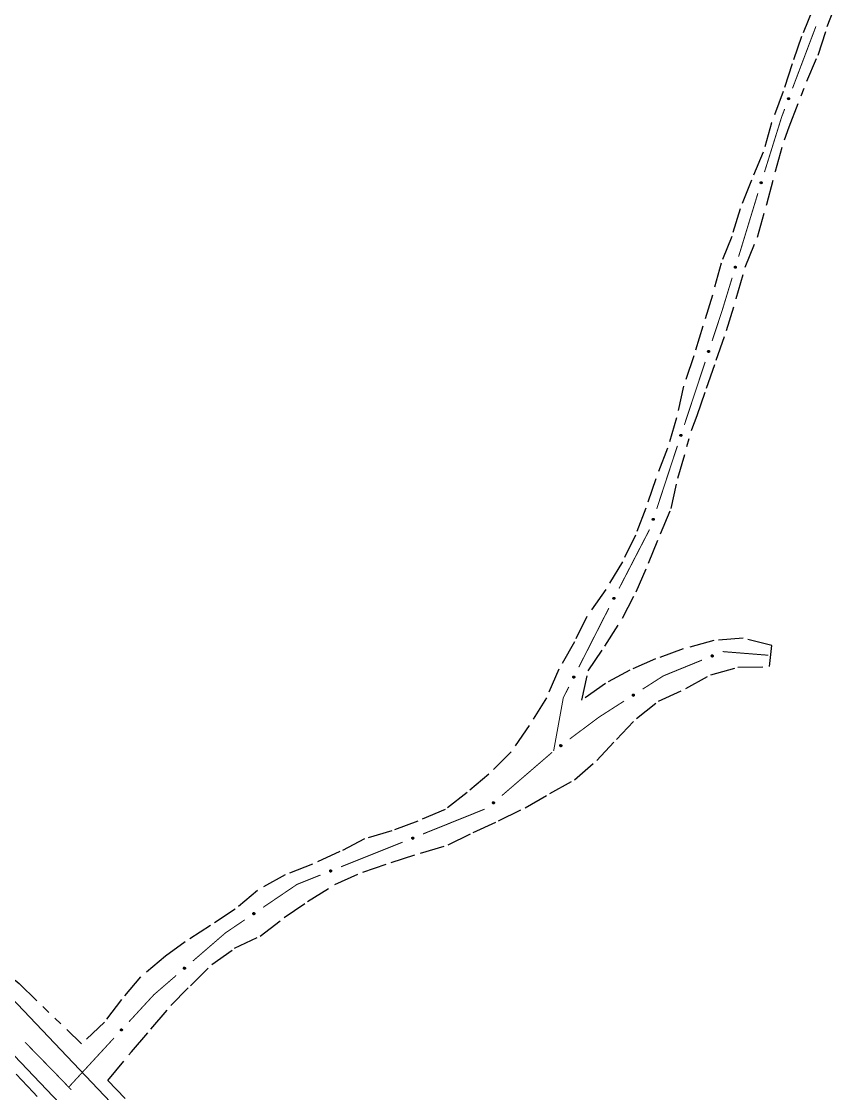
# Model space of a CAD drawing. Extents: x 208948 to 212966, y 4875285 to 4878160.
# Drawn here: x 211934.7 to 212082.6, y 4876817.5 to 4877011.7 of the extents above; entities that cross this region are included whole.
import ezdxf

# ---------------------------------------------------------------- set-up
doc = ezdxf.new("R2010")
doc.units = 0
doc.header["$LTSCALE"] = 1.5
doc.header["$MEASUREMENT"] = 0
doc.linetypes.add('TRACO_25', pattern=[8, 3, -1, 1, -1, 1, -1])
for name, color, linetype in [('SV-EIXO-ROD-ESTR', 7, 'CONTINUOUS'), ('SV-EIXO-RUA-N-PAV', 6, 'CONTINUOUS'), ('SV-FX-DOM-EST', 20, 'CONTINUOUS'), ('SV-ROD-ESTADUAIS', 20, 'CONTINUOUS'), ('SV-RUA-NAO-PAV', 7, 'CONTINUOUS')]:
    doc.layers.add(name, color=color, linetype=linetype)

msp = doc.modelspace()

# ---------------------------------------------------------------- linework, layer by layer
at = {"layer": 'SV-EIXO-ROD-ESTR', "const_width": 0.18}
for points in [[(211935.381267, 4876826.830769), (211940.968291, 4876821.104937)], [(211940.968291, 4876821.104937), (211941.003011, 4876821.069354)], [(211941.003011, 4876821.069354), (211943.738709, 4876818.219669)]]:
    msp.add_lwpolyline(points, dxfattribs=at)
at = {"layer": 'SV-EIXO-RUA-N-PAV', "const_width": 0.18}
for points in [[(212074.242123, 4876999.53716), (212078.485592, 4877010.761819)], [(212072.28261, 4876994.353931), (212072.827634, 4876995.795607)], [(212069.172351, 4876984.368364), (212072.146188, 4876993.915945)], [(212072.146188, 4876993.915945), (212072.28261, 4876994.353931)], [(212064.489184, 4876969.069142), (212067.985442, 4876980.548523)], [(212061.527661, 4876959.345473), (212063.323765, 4876965.242682)], [(212059.696825, 4876953.804787), (212061.265574, 4876958.552316)], [(212061.265574, 4876958.552316), (212061.527661, 4876959.345473)], [(212054.67683, 4876938.612695), (212058.441826, 4876950.006764)], [(212049.679105, 4876923.413271), (212053.108579, 4876933.865003)], [(212053.108579, 4876933.865003), (212053.187087, 4876934.104265)], [(212053.187087, 4876934.104265), (212053.421831, 4876934.814673)], [(212042.855886, 4876908.9799), (212048.363198, 4876919.641491)], [(212040.017762, 4876903.485582), (212041.020115, 4876905.426037)], [(212035.574156, 4876894.733026), (212039.648387, 4876902.758027)], [(212039.648387, 4876902.758027), (212040.017762, 4876903.485582)], [(212050.882455, 4876893.16961), (212057.862577, 4876896.01864)], [(212061.565967, 4876897.530228), (212061.637405, 4876897.559386)], [(212061.637405, 4876897.559386), (212069.535014, 4876896.927576)], [(212069.535014, 4876896.927576), (212069.868234, 4876896.900919)], [(212047.1278, 4876890.760964), (212050.494576, 4876892.920782)], [(212050.494576, 4876892.920782), (212050.882455, 4876893.16961)], [(212032.774632, 4876889.218813), (212033.763387, 4876891.166359)], [(212031.018722, 4876879.561307), (212032.628691, 4876888.416136)], [(212032.628691, 4876888.416136), (212032.774632, 4876889.218813)], [(212039.249551, 4876885.706992), (212043.761023, 4876888.601145)], [(212033.929043, 4876881.734347), (212038.736724, 4876885.324082)], [(212038.736724, 4876885.324082), (212039.249551, 4876885.706992)], [(212021.652608, 4876871.484108), (212030.740106, 4876879.321033)], [(212007.395852, 4876864.546234), (212018.526079, 4876869.031549)], [(211992.543369, 4876858.596151), (212003.68509, 4876863.05284)], [(211984.231552, 4876855.169884), (211984.596848, 4876855.417543)], [(211984.596848, 4876855.417543), (211988.829463, 4876857.110589)], [(211978.437592, 4876851.241776), (211984.231552, 4876855.169884)], [(211971.647011, 4876846.637992), (211975.126758, 4876848.997143)], [(211965.749123, 4876841.539817), (211971.044865, 4876846.117493)], [(211971.044865, 4876846.117493), (211971.647011, 4876846.637992)], [(211958.697174, 4876835.444065), (211962.722984, 4876838.924003)], [(211954.172573, 4876830.531641), (211958.237427, 4876834.944912)], [(211958.237427, 4876834.944912), (211958.697174, 4876835.444065)], [(211943.332961, 4876818.762919), (211951.46267, 4876827.58946)]]:
    msp.add_lwpolyline(points, dxfattribs=at)
at = {"layer": 'SV-EIXO-RUA-N-PAV'}
for points in [[(212073.381102, 4876997.570913), (212073.360353, 4876997.615202), (212073.351576, 4876997.657509), (212073.354413, 4876997.694902), (212073.365535, 4876997.727292), (212073.380646, 4876997.759147), (212073.402966, 4876997.787902), (212073.434809, 4876997.814329), (212073.479091, 4876997.835455), (212073.523021, 4876997.841597), (212073.55983, 4876997.840778), (212073.594272, 4876997.831124), (212073.624971, 4876997.815927), (212073.654073, 4876997.791753), (212073.680539, 4876997.759222), (212073.700705, 4876997.714181), (212073.709024, 4876997.672646), (212073.705331, 4876997.636549), (212073.695407, 4876997.601985), (212073.679591, 4876997.569649), (212073.657518, 4876997.541549), (212073.624716, 4876997.514961), (212073.579997, 4876997.495647), (212073.538665, 4876997.486876), (212073.502526, 4876997.490061), (212073.468718, 4876997.500597), (212073.436583, 4876997.515365), (212073.406744, 4876997.536598), (212073.381102, 4876997.570913)], [(212068.429756, 4876982.354404), (212068.40641, 4876982.397381), (212068.395134, 4876982.439091), (212068.395742, 4876982.476587), (212068.404919, 4876982.50958), (212068.418109, 4876982.542277), (212068.438681, 4876982.572308), (212068.468896, 4876982.600582), (212068.511843, 4876982.624303), (212068.555331, 4876982.633046), (212068.592123, 4876982.634417), (212068.627077, 4876982.626829), (212068.658626, 4876982.613483), (212068.689114, 4876982.591083), (212068.717468, 4876982.560183), (212068.740275, 4876982.51642), (212068.751049, 4876982.475453), (212068.749509, 4876982.439201), (212068.741658, 4876982.404108), (212068.727792, 4876982.370889), (212068.707428, 4876982.341526), (212068.676265, 4876982.313034), (212068.632774, 4876982.291096), (212068.592036, 4876982.279883), (212068.555772, 4876982.280914), (212068.521397, 4876982.289421), (212068.488442, 4876982.302252), (212068.457393, 4876982.321674), (212068.429756, 4876982.354404)], [(212063.759308, 4876967.050538), (212063.735692, 4876967.093367), (212063.724153, 4876967.135005), (212063.724524, 4876967.172504), (212063.733493, 4876967.205555), (212063.746476, 4876967.238334), (212063.766858, 4876967.268494), (212063.796894, 4876967.296958), (212063.839691, 4876967.32095), (212063.883122, 4876967.329967), (212063.919905, 4876967.33157), (212063.954907, 4876967.324202), (212063.986539, 4876967.311055), (212064.017168, 4876967.288848), (212064.045716, 4876967.258128), (212064.068799, 4876967.21451), (212064.079832, 4876967.173611), (212064.07852, 4876967.13735), (212064.07089, 4876967.102209), (212064.057234, 4876967.068902), (212064.037056, 4876967.039412), (212064.006074, 4876967.010724), (212063.962721, 4876966.988511), (212063.922055, 4876966.977042), (212063.885785, 4876966.977844), (212063.851357, 4876966.986135), (212063.818322, 4876966.998757), (212063.787151, 4876967.017983), (212063.759308, 4876967.050538)], [(212058.919724, 4876951.803888), (212058.89712, 4876951.84726), (212058.886563, 4876951.889158), (212058.887815, 4876951.926637), (212058.897558, 4876951.959468), (212058.911308, 4876951.991933), (212058.932393, 4876952.021606), (212058.963089, 4876952.049357), (212059.006438, 4876952.072336), (212059.050069, 4876952.080331), (212059.08688, 4876952.081069), (212059.121699, 4876952.072881), (212059.153013, 4876952.058995), (212059.183112, 4876952.036074), (212059.21093, 4876952.004691), (212059.232982, 4876951.960543), (212059.243051, 4876951.919397), (212059.240888, 4876951.883176), (212059.232434, 4876951.848224), (212059.217999, 4876951.815248), (212059.197134, 4876951.786239), (212059.165486, 4876951.758287), (212059.121624, 4876951.737099), (212059.0807, 4876951.726589), (212059.044459, 4876951.728243), (212059.010235, 4876951.73734), (212058.977505, 4876951.750735), (212058.946794, 4876951.770688), (212058.919724, 4876951.803888)], [(212053.899728, 4876936.611796), (212053.877125, 4876936.655168), (212053.866567, 4876936.697066), (212053.86782, 4876936.734546), (212053.877562, 4876936.767377), (212053.891313, 4876936.799842), (212053.912397, 4876936.829515), (212053.943094, 4876936.857265), (212053.986443, 4876936.880245), (212054.030074, 4876936.888239), (212054.066884, 4876936.888977), (212054.101703, 4876936.880789), (212054.133018, 4876936.866903), (212054.163116, 4876936.843982), (212054.190935, 4876936.8126), (212054.212987, 4876936.768452), (212054.223055, 4876936.727305), (212054.220892, 4876936.691085), (212054.212439, 4876936.656132), (212054.198004, 4876936.623156), (212054.177139, 4876936.594148), (212054.145491, 4876936.566196), (212054.101628, 4876936.545008), (212054.060704, 4876936.534497), (212054.024463, 4876936.536151), (212053.990239, 4876936.545248), (212053.957509, 4876936.558644), (212053.926799, 4876936.578596), (212053.899728, 4876936.611796)], [(212048.906175, 4876921.410756), (212048.883481, 4876921.454081), (212048.872836, 4876921.495957), (212048.874011, 4876921.533439), (212048.883685, 4876921.56629), (212048.897367, 4876921.598784), (212048.91839, 4876921.628501), (212048.949029, 4876921.656315), (212048.992329, 4876921.679385), (212049.035944, 4876921.68747), (212049.072753, 4876921.688285), (212049.107589, 4876921.68017), (212049.138932, 4876921.666349), (212049.169078, 4876921.643491), (212049.196962, 4876921.612166), (212049.219106, 4876921.568064), (212049.22926, 4876921.526939), (212049.227173, 4876921.490714), (212049.218792, 4876921.455744), (212049.204426, 4876921.422738), (212049.183621, 4876921.393686), (212049.152032, 4876921.365668), (212049.108214, 4876921.344389), (212049.067311, 4876921.333793), (212049.031067, 4876921.335371), (212048.996824, 4876921.344397), (212048.964066, 4876921.357724), (212048.933314, 4876921.377613), (212048.906175, 4876921.410756)], [(212041.774257, 4876907.125834), (212041.758744, 4876907.172217), (212041.754895, 4876907.215253), (212041.762017, 4876907.252071), (212041.776794, 4876907.282965), (212041.795471, 4876907.312868), (212041.820953, 4876907.338863), (212041.855626, 4876907.361449), (212041.902045, 4876907.377337), (212041.946391, 4876907.378382), (212041.98286, 4876907.373331), (212042.015962, 4876907.359778), (212042.044708, 4876907.341147), (212042.070834, 4876907.313785), (212042.09338, 4876907.278424), (212042.108227, 4876907.231361), (212042.11171, 4876907.189143), (212042.103886, 4876907.153712), (212042.09005, 4876907.12052), (212042.070616, 4876907.09022), (212042.045455, 4876907.064847), (212042.009811, 4876907.042211), (212041.963166, 4876907.028173), (212041.921099, 4876907.024218), (212041.885567, 4876907.031542), (212041.853196, 4876907.0459), (212041.822975, 4876907.064268), (212041.795779, 4876907.088795), (212041.774257, 4876907.125834)], [(212059.539646, 4876896.822055), (212059.557956, 4876896.867407), (212059.582966, 4876896.902641), (212059.612283, 4876896.926024), (212059.643578, 4876896.939931), (212059.677197, 4876896.950553), (212059.713454, 4876896.953785), (212059.754491, 4876896.948457), (212059.800114, 4876896.93041), (212059.834524, 4876896.902417), (212059.858986, 4876896.874901), (212059.875367, 4876896.843104), (212059.885138, 4876896.810272), (212059.887249, 4876896.772498), (212059.881444, 4876896.730965), (212059.862187, 4876896.685528), (212059.837431, 4876896.651154), (212059.80848, 4876896.629282), (212059.776408, 4876896.613016), (212059.741956, 4876896.602583), (212059.706347, 4876896.599616), (212059.664539, 4876896.605536), (212059.619945, 4876896.625138), (212059.585379, 4876896.649437), (212059.563106, 4876896.678074), (212059.547803, 4876896.710009), (212059.536739, 4876896.743599), (212059.531974, 4876896.779911), (212059.539646, 4876896.822055)], [(212034.505573, 4876892.87141), (212034.489735, 4876892.917683), (212034.485584, 4876892.960691), (212034.492447, 4876892.997558), (212034.507007, 4876893.028555), (212034.525474, 4876893.058589), (212034.550772, 4876893.084762), (212034.585286, 4876893.107591), (212034.631592, 4876893.123805), (212034.675929, 4876893.125161), (212034.712434, 4876893.120366), (212034.74563, 4876893.107046), (212034.774505, 4876893.088617), (212034.800823, 4876893.061439), (212034.823617, 4876893.026237), (212034.838794, 4876892.97928), (212034.842573, 4876892.937088), (212034.834999, 4876892.901603), (212034.821396, 4876892.868314), (212034.802175, 4876892.837878), (212034.777193, 4876892.812329), (212034.741709, 4876892.789444), (212034.695163, 4876892.775078), (212034.653125, 4876892.770828), (212034.617543, 4876892.777902), (212034.585072, 4876892.792033), (212034.554723, 4876892.810188), (212034.527355, 4876892.834524), (212034.505573, 4876892.87141)], [(212045.264038, 4876889.696127), (212045.273795, 4876889.744053), (212045.291981, 4876889.783247), (212045.316558, 4876889.811571), (212045.344802, 4876889.830937), (212045.375929, 4876889.847496), (212045.410994, 4876889.857266), (212045.452315, 4876889.85949), (212045.500459, 4876889.850039), (212045.539386, 4876889.828771), (212045.568444, 4876889.806162), (212045.590334, 4876889.777873), (212045.605913, 4876889.747365), (212045.614857, 4876889.710606), (212045.616701, 4876889.668709), (212045.606027, 4876889.620528), (212045.587935, 4876889.582225), (212045.563443, 4876889.555453), (212045.534865, 4876889.533627), (212045.502884, 4876889.517103), (212045.468408, 4876889.50771), (212045.426221, 4876889.505929), (212045.378806, 4876889.517095), (212045.340398, 4876889.534704), (212045.313288, 4876889.558813), (212045.292433, 4876889.587433), (212045.275446, 4876889.61845), (212045.264157, 4876889.65329), (212045.264038, 4876889.696127)], [(212032.145494, 4876880.540011), (212032.151828, 4876880.588507), (212032.167188, 4876880.628893), (212032.189694, 4876880.658889), (212032.216494, 4876880.680209), (212032.246368, 4876880.698934), (212032.280652, 4876880.711166), (212032.321711, 4876880.716315), (212032.370404, 4876880.710303), (212032.410741, 4876880.691848), (212032.441329, 4876880.671357), (212032.46517, 4876880.644692), (212032.482874, 4876880.615366), (212032.494403, 4876880.579333), (212032.499214, 4876880.537673), (212032.491984, 4876880.488856), (212032.476653, 4876880.449367), (212032.454122, 4876880.420925), (212032.427163, 4876880.397127), (212032.396435, 4876880.378376), (212032.362712, 4876880.366562), (212032.320758, 4876880.361794), (212032.27267, 4876880.369569), (212032.23311, 4876880.384409), (212032.204359, 4876880.406535), (212032.181527, 4876880.433604), (212032.162382, 4876880.463339), (212032.148651, 4876880.49729), (212032.145494, 4876880.540011)], [(212019.957326, 4876870.167482), (212019.960239, 4876870.216304), (212019.972726, 4876870.257668), (212019.99307, 4876870.28917), (212020.018306, 4876870.31232), (212020.046792, 4876870.333096), (212020.080132, 4876870.347706), (212020.120729, 4876870.355725), (212020.169724, 4876870.353147), (212020.211257, 4876870.33757), (212020.243208, 4876870.319277), (212020.268863, 4876870.294352), (212020.288582, 4876870.266342), (212020.302613, 4876870.231208), (212020.310337, 4876870.189988), (212020.306552, 4876870.140784), (212020.294033, 4876870.100316), (212020.273555, 4876870.070362), (212020.248333, 4876870.044729), (212020.218998, 4876870.023868), (212020.186187, 4876870.009715), (212020.144671, 4876870.002012), (212020.096157, 4876870.006391), (212020.055652, 4876870.018417), (212020.025418, 4876870.038469), (212020.000742, 4876870.063868), (212019.979557, 4876870.092185), (212019.963475, 4876870.125089), (212019.957326, 4876870.167482)], [(212005.366402, 4876863.847079), (212005.384913, 4876863.892349), (212005.410079, 4876863.927471), (212005.439501, 4876863.950724), (212005.470857, 4876863.964492), (212005.504523, 4876863.974964), (212005.540794, 4876863.978034), (212005.581807, 4876863.972524), (212005.627349, 4876863.954274), (212005.661634, 4876863.926129), (212005.685974, 4876863.898504), (212005.702213, 4876863.866634), (212005.711838, 4876863.833759), (212005.713781, 4876863.795977), (212005.707792, 4876863.75447), (212005.688332, 4876863.709119), (212005.663424, 4876863.674855), (212005.634376, 4876863.653112), (212005.602232, 4876863.636989), (212005.567734, 4876863.626709), (212005.532112, 4876863.623901), (212005.490331, 4876863.630007), (212005.445825, 4876863.649807), (212005.411367, 4876863.67426), (212005.389222, 4876863.702995), (212005.374061, 4876863.734998), (212005.363146, 4876863.768636), (212005.358542, 4876863.804969), (212005.366402, 4876863.847079)], [(211990.512129, 4876857.902216), (211990.530756, 4876857.947438), (211990.556013, 4876857.982495), (211990.585494, 4876858.005672), (211990.616885, 4876858.01936), (211990.650578, 4876858.029746), (211990.686857, 4876858.032722), (211990.727855, 4876858.027107), (211990.77335, 4876858.00874), (211990.807563, 4876857.980507), (211990.831831, 4876857.952819), (211990.847989, 4876857.920908), (211990.85753, 4876857.888008), (211990.859376, 4876857.850221), (211990.853279, 4876857.808729), (211990.833703, 4876857.763429), (211990.808707, 4876857.729229), (211990.779603, 4876857.707561), (211990.747418, 4876857.69152), (211990.712894, 4876857.681329), (211990.677264, 4876857.678612), (211990.635499, 4876857.684826), (211990.591044, 4876857.70474), (211990.55665, 4876857.729281), (211990.534578, 4876857.758073), (211990.519499, 4876857.790115), (211990.508671, 4876857.823782), (211990.504161, 4876857.860126), (211990.512129, 4876857.902216)], [(211976.601477, 4876850.129947), (211976.610014, 4876850.178104), (211976.627198, 4876850.217748), (211976.651048, 4876850.246687), (211976.678791, 4876850.266764), (211976.709487, 4876850.284108), (211976.744293, 4876850.294766), (211976.785544, 4876850.298038), (211976.833913, 4876850.289814), (211976.873367, 4876850.269541), (211976.90299, 4876850.247677), (211976.925591, 4876850.219953), (211976.94194, 4876850.189851), (211976.951815, 4876850.153331), (211976.954723, 4876850.111494), (211976.945276, 4876850.063058), (211976.928162, 4876850.024308), (211976.904359, 4876849.996922), (211976.876343, 4876849.974377), (211976.844793, 4876849.957046), (211976.810566, 4876849.946781), (211976.768438, 4876849.943929), (211976.720755, 4876849.953887), (211976.681912, 4876849.970514), (211976.654199, 4876849.993927), (211976.632624, 4876850.022008), (211976.614854, 4876850.052584), (211976.602684, 4876850.087126), (211976.601477, 4876850.129947)], [(211964.055367, 4876840.221229), (211964.058223, 4876840.270054), (211964.070661, 4876840.311433), (211964.090969, 4876840.342959), (211964.116179, 4876840.366138), (211964.14464, 4876840.386947), (211964.177964, 4876840.401595), (211964.218551, 4876840.409661), (211964.267549, 4876840.40714), (211964.3091, 4876840.391611), (211964.341073, 4876840.373356), (211964.366756, 4876840.34846), (211964.386507, 4876840.320473), (211964.400579, 4876840.285355), (211964.408351, 4876840.244144), (211964.404623, 4876840.194936), (211964.392151, 4876840.154453), (211964.371707, 4876840.124475), (211964.346516, 4876840.098813), (211964.317204, 4876840.077918), (211964.28441, 4876840.063727), (211964.242903, 4876840.055976), (211964.194383, 4876840.060299), (211964.153865, 4876840.072278), (211964.123608, 4876840.092295), (211964.098902, 4876840.117665), (211964.077684, 4876840.145958), (211964.061564, 4876840.178843), (211964.055367, 4876840.221229)], [(211952.639312, 4876829.029444), (211952.636611, 4876829.078278), (211952.644276, 4876829.1208), (211952.660877, 4876829.154426), (211952.683295, 4876829.180315), (211952.709212, 4876829.204218), (211952.74066, 4876829.222552), (211952.78007, 4876829.235169), (211952.829038, 4876829.238222), (211952.872082, 4876829.227507), (211952.905919, 4876829.212995), (211952.93426, 4876829.191174), (211952.957059, 4876829.165607), (211952.975023, 4876829.132312), (211952.987419, 4876829.092249), (211952.989297, 4876829.042935), (211952.981497, 4876829.001299), (211952.964586, 4876828.969196), (211952.942467, 4876828.940842), (211952.915715, 4876828.916757), (211952.884742, 4876828.898938), (211952.844382, 4876828.886529), (211952.795685, 4876828.885321), (211952.754069, 4876828.892627), (211952.721738, 4876828.909082), (211952.694313, 4876828.931487), (211952.670023, 4876828.95719), (211952.650277, 4876828.988034), (211952.639312, 4876829.029444)]]:
    msp.add_lwpolyline(points, close=True, dxfattribs=at)
for points in [[(212073.351576, 4876997.657509), (212073.380646, 4876997.759147)], [(212073.355246, 4876997.639298), (212073.389598, 4876997.764895)], [(212073.360353, 4876997.615202), (212073.402966, 4876997.787902)], [(212073.37078, 4876997.595497), (212073.416667, 4876997.794049)], [(212073.381102, 4876997.570913), (212073.434809, 4876997.814329)], [(212073.395902, 4876997.553906), (212073.457463, 4876997.82093)], [(212073.406744, 4876997.536598), (212073.479091, 4876997.835455)], [(212073.423469, 4876997.530356), (212073.499023, 4876997.834394)], [(212073.436583, 4876997.515365), (212073.523021, 4876997.841597)], [(212073.452965, 4876997.511911), (212073.537998, 4876997.837165)], [(212073.468718, 4876997.500597), (212073.55983, 4876997.840778)], [(212073.486944, 4876997.497607), (212073.578873, 4876997.833382)], [(212073.502526, 4876997.490061), (212073.594272, 4876997.831124)], [(212073.522542, 4876997.491443), (212073.609023, 4876997.820525)], [(212073.538665, 4876997.486876), (212073.624971, 4876997.815927)], [(212073.561035, 4876997.492937), (212073.638831, 4876997.799045)], [(212073.579997, 4876997.495647), (212073.654073, 4876997.791753)], [(212073.602283, 4876997.509436), (212073.666708, 4876997.772459)], [(212073.624716, 4876997.514961), (212073.680539, 4876997.759222)], [(212073.640839, 4876997.534247), (212073.688313, 4876997.729281)], [(212073.657518, 4876997.541549), (212073.700705, 4876997.714181)], [(212073.669494, 4876997.559884), (212073.703053, 4876997.687239)], [(212073.679591, 4876997.569649), (212073.709024, 4876997.672646)], [(212068.395134, 4876982.439091), (212068.418109, 4876982.542277)], [(212068.399879, 4876982.42113), (212068.426704, 4876982.548547)], [(212068.40641, 4876982.397381), (212068.438681, 4876982.572308)], [(212068.41799, 4876982.37833), (212068.451991, 4876982.579259)], [(212068.429756, 4876982.354404), (212068.468896, 4876982.600582)], [(212068.445541, 4876982.338307), (212068.491117, 4876982.608518)], [(212068.457393, 4876982.321674), (212068.511843, 4876982.624303)], [(212068.474459, 4876982.316437), (212068.531803, 4876982.624429)], [(212068.488442, 4876982.302252), (212068.555331, 4876982.633046)], [(212068.505, 4876982.299779), (212068.570545, 4876982.629512)], [(212068.521397, 4876982.289421), (212068.592123, 4876982.634417)], [(212068.539769, 4876982.28752), (212068.611572, 4876982.628167)], [(212068.555772, 4876982.280914), (212068.627077, 4876982.626829)], [(212068.57567, 4876982.283483), (212068.642433, 4876982.617125)], [(212068.592036, 4876982.279883), (212068.658626, 4876982.613483)], [(212068.614007, 4876982.287263), (212068.673465, 4876982.597455)], [(212068.632774, 4876982.291096), (212068.689114, 4876982.591083)], [(212068.654201, 4876982.306186), (212068.702874, 4876982.572574)], [(212068.676265, 4876982.313034), (212068.717468, 4876982.560183)], [(212068.691213, 4876982.333245), (212068.727008, 4876982.530757)], [(212068.707428, 4876982.341526), (212068.740275, 4876982.51642)], [(212068.718294, 4876982.36054), (212068.744221, 4876982.489666)], [(212068.727792, 4876982.370889), (212068.751049, 4876982.475453)], [(212063.724153, 4876967.135005), (212063.746476, 4876967.238334)], [(212063.729011, 4876967.117074), (212063.755032, 4876967.244658)], [(212063.735692, 4876967.093367), (212063.766858, 4876967.268494)], [(212063.747392, 4876967.07439), (212063.780124, 4876967.275529)], [(212063.759308, 4876967.050538), (212063.796894, 4876967.296958)], [(212063.775195, 4876967.034541), (212063.819065, 4876967.305034)], [(212063.787151, 4876967.017983), (212063.839691, 4876967.32095)], [(212063.80425, 4876967.012854), (212063.85965, 4876967.321202)], [(212063.818322, 4876966.998757), (212063.883122, 4876967.329967)], [(212063.834895, 4876966.996388), (212063.898359, 4876967.326529)], [(212063.851357, 4876966.986135), (212063.919905, 4876967.33157)], [(212063.869741, 4876966.984349), (212063.939394, 4876967.325442)], [(212063.885785, 4876966.977844), (212063.954907, 4876967.324202)], [(212063.905667, 4876966.980539), (212063.970324, 4876967.314596)], [(212063.922055, 4876966.977042), (212063.986539, 4876967.311055)], [(212063.943979, 4876966.984561), (212064.001479, 4876967.295122)], [(212063.962721, 4876966.988511), (212064.017168, 4876967.288848)], [(212063.984053, 4876967.003737), (212064.031044, 4876967.270427)], [(212064.006074, 4876967.010724), (212064.045716, 4876967.258128)], [(212064.020893, 4876967.031029), (212064.055441, 4876967.228762)], [(212064.037056, 4876967.039412), (212064.068799, 4876967.21451)], [(212064.047802, 4876967.058494), (212064.072914, 4876967.187781)], [(212064.057234, 4876967.068902), (212064.079832, 4876967.173611)], [(212058.886563, 4876951.889158), (212058.911308, 4876951.991933)], [(212058.890999, 4876951.871118), (212058.92001, 4876951.998055)], [(212058.89712, 4876951.84726), (212058.932393, 4876952.021606)], [(212058.908372, 4876951.828013), (212058.945821, 4876952.028327)], [(212058.919724, 4876951.803888), (212058.963089, 4876952.049357)], [(212058.93523, 4876951.787522), (212058.985444, 4876952.05691)], [(212058.946794, 4876951.770688), (212059.006438, 4876952.072336)], [(212058.963768, 4876951.765158), (212059.026397, 4876952.072119)], [(212058.977505, 4876951.750735), (212059.050069, 4876952.080331)], [(212058.994018, 4876951.747977), (212059.065221, 4876952.076536)], [(212059.010235, 4876951.73734), (212059.08688, 4876952.081069)], [(212059.028571, 4876951.735123), (212059.106219, 4876952.074485)], [(212059.044459, 4876951.728243), (212059.121699, 4876952.072881)], [(212059.064398, 4876951.73047), (212059.136885, 4876952.062915)], [(212059.0807, 4876951.726589), (212059.153013, 4876952.058995)], [(212059.102794, 4876951.73359), (212059.167575, 4876952.042714)], [(212059.121624, 4876951.737099), (212059.183112, 4876952.036074)], [(212059.143307, 4876951.751819), (212059.196552, 4876952.017332)], [(212059.165486, 4876951.758287), (212059.21093, 4876952.004691)], [(212059.180779, 4876951.778239), (212059.219963, 4876951.975106)], [(212059.197134, 4876951.786239), (212059.232982, 4876951.960543)], [(212059.208325, 4876951.805064), (212059.236468, 4876951.933724)], [(212059.217999, 4876951.815248), (212059.243051, 4876951.919397)], [(212053.899728, 4876936.611796), (212053.943094, 4876936.857265)], [(212053.915235, 4876936.59543), (212053.965449, 4876936.864818)], [(212053.926799, 4876936.578596), (212053.986443, 4876936.880245)], [(212053.943772, 4876936.573067), (212054.006402, 4876936.880028)], [(212053.957509, 4876936.558644), (212054.030074, 4876936.888239)], [(212053.974022, 4876936.555886), (212054.045225, 4876936.884444)], [(212053.990239, 4876936.545248), (212054.066884, 4876936.888977)], [(212054.008576, 4876936.543031), (212054.086223, 4876936.882394)], [(212054.024463, 4876936.536151), (212054.101703, 4876936.880789)], [(212054.044403, 4876936.538378), (212054.11689, 4876936.870823)], [(212054.060704, 4876936.534497), (212054.133018, 4876936.866903)], [(212053.866567, 4876936.697066), (212053.891313, 4876936.799842)], [(212053.871004, 4876936.679026), (212053.900014, 4876936.805963)], [(212053.877125, 4876936.655168), (212053.912397, 4876936.829515)], [(212053.888376, 4876936.635921), (212053.925825, 4876936.836236)], [(212054.082798, 4876936.541499), (212054.147579, 4876936.850623)], [(212054.101628, 4876936.545008), (212054.163116, 4876936.843982)], [(212054.123312, 4876936.559728), (212054.176556, 4876936.82524)], [(212054.145491, 4876936.566196), (212054.190935, 4876936.8126)], [(212054.160783, 4876936.586147), (212054.199968, 4876936.783014)], [(212054.177139, 4876936.594148), (212054.212987, 4876936.768452)], [(212054.188329, 4876936.612972), (212054.216473, 4876936.741633)], [(212054.198004, 4876936.623156), (212054.223055, 4876936.727305)], [(212048.872836, 4876921.495957), (212048.897367, 4876921.598784)], [(212048.87731, 4876921.477926), (212048.906056, 4876921.604924)], [(212048.883481, 4876921.454081), (212048.91839, 4876921.628501)], [(212048.894772, 4876921.434858), (212048.931804, 4876921.63525)], [(212048.906175, 4876921.410756), (212048.949029, 4876921.656315)], [(212048.921715, 4876921.394423), (212048.971368, 4876921.663915)], [(212048.933314, 4876921.377613), (212048.992329, 4876921.679385)], [(212048.950299, 4876921.372119), (212049.012289, 4876921.67921)], [(212048.964066, 4876921.357724), (212049.035944, 4876921.68747)], [(212048.980585, 4876921.355001), (212049.051103, 4876921.683707)], [(212048.996824, 4876921.344397), (212049.072753, 4876921.688285)], [(212049.015166, 4876921.342218), (212049.092105, 4876921.681742)], [(212049.031067, 4876921.335371), (212049.107589, 4876921.68017)], [(212049.051002, 4876921.33764), (212049.122796, 4876921.670235)], [(212049.067311, 4876921.333793), (212049.138932, 4876921.666349)], [(212049.089391, 4876921.340841), (212049.153528, 4876921.650099)], [(212049.108214, 4876921.344389), (212049.169078, 4876921.643491)], [(212049.129866, 4876921.359154), (212049.182557, 4876921.624777)], [(212049.152032, 4876921.365668), (212049.196962, 4876921.612166)], [(212049.167283, 4876921.385651), (212049.206057, 4876921.582599)], [(212049.183621, 4876921.393686), (212049.219106, 4876921.568064)], [(212049.194773, 4876921.412534), (212049.222648, 4876921.541253)], [(212049.204426, 4876921.422738), (212049.22926, 4876921.526939)], [(212041.754895, 4876907.215253), (212041.795471, 4876907.312868)], [(212041.756444, 4876907.19674), (212041.805026, 4876907.317548)], [(212041.758744, 4876907.172217), (212041.820953, 4876907.338863)], [(212041.766833, 4876907.151442), (212041.83527, 4876907.343392)], [(212041.774257, 4876907.125834), (212041.855626, 4876907.361449)], [(212041.787001, 4876907.107236), (212041.87889, 4876907.365399)], [(212041.795779, 4876907.088795), (212041.902045, 4876907.377337)], [(212041.811673, 4876907.080669), (212041.921723, 4876907.373989)], [(212041.822975, 4876907.064268), (212041.946391, 4876907.378382)], [(212041.838851, 4876907.058952), (212041.960758, 4876907.372255)], [(212041.853196, 4876907.0459), (212041.98286, 4876907.373331)], [(212041.870957, 4876907.040831), (212042.000926, 4876907.363793)], [(212041.885567, 4876907.031542), (212042.015962, 4876907.359778)], [(212041.905609, 4876907.030611), (212042.029395, 4876907.347551)], [(212041.921099, 4876907.024218), (212042.044708, 4876907.341147)], [(212041.944018, 4876907.027664), (212042.056532, 4876907.322782)], [(212041.963166, 4876907.028173), (212042.070834, 4876907.313785)], [(212041.986892, 4876907.039306), (212042.081164, 4876907.293165)], [(212042.009811, 4876907.042211), (212042.09338, 4876907.278424)], [(212042.028047, 4876907.059514), (212042.097655, 4876907.247786)], [(212042.045455, 4876907.064847), (212042.108227, 4876907.231361)], [(212042.059463, 4876907.081681), (212042.107458, 4876907.204327)], [(212042.070616, 4876907.09022), (212042.11171, 4876907.189143)], [(212059.531974, 4876896.779911), (212059.800114, 4876896.93041)], [(212059.536739, 4876896.743599), (212059.834524, 4876896.902417)], [(212059.537268, 4876896.799636), (212059.77475, 4876896.93636)], [(212059.538789, 4876896.763411), (212059.812908, 4876896.915089)], [(212059.539646, 4876896.822055), (212059.754491, 4876896.948457)], [(212059.545364, 4876896.729249), (212059.841475, 4876896.88843)], [(212059.547803, 4876896.710009), (212059.858986, 4876896.874901)], [(212059.550623, 4876896.846353), (212059.727285, 4876896.947936)], [(212059.557956, 4876896.867407), (212059.713454, 4876896.953785)], [(212059.558023, 4876896.694624), (212059.866536, 4876896.855919)], [(212059.563106, 4876896.678074), (212059.875367, 4876896.843104)], [(212059.572126, 4876896.887554), (212059.687502, 4876896.94791)], [(212059.577747, 4876896.664355), (212059.877648, 4876896.825083)], [(212059.582966, 4876896.902641), (212059.677197, 4876896.950553)], [(212059.585379, 4876896.649437), (212059.885138, 4876896.810272)], [(212059.60505, 4876896.63718), (212059.882211, 4876896.788626)], [(212059.619945, 4876896.625138), (212059.887249, 4876896.772498)], [(212059.645219, 4876896.618204), (212059.881722, 4876896.750107)], [(212059.664539, 4876896.605536), (212059.881444, 4876896.730965)], [(212059.689642, 4876896.60686), (212059.864808, 4876896.704885)], [(212059.706347, 4876896.599616), (212059.862187, 4876896.685528)], [(212059.727929, 4876896.603328), (212059.844053, 4876896.665464)], [(212059.741956, 4876896.602583), (212059.837431, 4876896.651154)], [(212034.485584, 4876892.960691), (212034.525474, 4876893.058589)], [(212034.487263, 4876892.94219), (212034.534995, 4876893.063335)], [(212034.489735, 4876892.917683), (212034.550772, 4876893.084762)], [(212034.49797, 4876892.896966), (212034.565057, 4876893.089392)], [(212034.505573, 4876892.87141), (212034.585286, 4876893.107591)], [(212034.518448, 4876892.852903), (212034.608521, 4876893.111704)], [(212034.527355, 4876892.834524), (212034.631592, 4876893.123805)], [(212034.543306, 4876892.82651), (212034.651293, 4876893.120595)], [(212034.554723, 4876892.810188), (212034.675929, 4876893.125161)], [(212034.570635, 4876892.804983), (212034.69034, 4876893.119135)], [(212034.585072, 4876892.792033), (212034.712434, 4876893.120366)], [(212034.602868, 4876892.787089), (212034.730565, 4876893.110955)], [(212034.617543, 4876892.777902), (212034.74563, 4876893.107046)], [(212034.637591, 4876892.777112), (212034.759149, 4876893.094913)], [(212034.653125, 4876892.770828), (212034.774505, 4876893.088617)], [(212034.67602, 4876892.774435), (212034.786459, 4876893.070336)], [(212034.695163, 4876892.775078), (212034.800823, 4876893.061439)], [(212034.71881, 4876892.786377), (212034.811298, 4876893.040892)], [(212034.741709, 4876892.789444), (212034.823617, 4876893.026237)], [(212034.759822, 4876892.806874), (212034.828107, 4876892.995631)], [(212034.777193, 4876892.812329), (212034.838794, 4876892.97928)], [(212034.791082, 4876892.829261), (212034.838215, 4876892.952241)], [(212034.802175, 4876892.837878), (212034.842573, 4876892.937088)], [(212045.264038, 4876889.696127), (212045.452315, 4876889.85949)], [(212045.264157, 4876889.65329), (212045.500459, 4876889.850039)], [(212045.265776, 4876889.673649), (212045.474437, 4876889.851278)], [(212045.270414, 4876889.722017), (212045.425657, 4876889.85403)], [(212045.273795, 4876889.744053), (212045.410994, 4876889.857266)], [(212045.273859, 4876889.638305), (212045.515826, 4876889.837301)], [(212045.275446, 4876889.61845), (212045.539386, 4876889.828771)], [(212045.284066, 4876889.76644), (212045.386543, 4876889.846771)], [(212045.286536, 4876889.605909), (212045.548765, 4876889.816281)], [(212045.291981, 4876889.783247), (212045.375929, 4876889.847496)], [(212045.292433, 4876889.587433), (212045.568444, 4876889.806162)], [(212045.305281, 4876889.574162), (212045.579319, 4876889.788869)], [(212045.313288, 4876889.558813), (212045.590334, 4876889.777873)], [(212045.330179, 4876889.547985), (212045.595854, 4876889.760567)], [(212045.340398, 4876889.534704), (212045.605913, 4876889.747365)], [(212045.361969, 4876889.526228), (212045.60697, 4876889.725549)], [(212045.378806, 4876889.517095), (212045.614857, 4876889.710606)], [(212045.404919, 4876889.514873), (212045.613493, 4876889.687583)], [(212045.426221, 4876889.505929), (212045.616701, 4876889.668709)], [(212045.450665, 4876889.511796), (212045.605085, 4876889.640039)], [(212045.468408, 4876889.50771), (212045.606027, 4876889.620528)], [(212045.488956, 4876889.515285), (212045.591845, 4876889.597501)], [(212045.502884, 4876889.517103), (212045.587935, 4876889.582225)], [(212032.145494, 4876880.540011), (212032.321711, 4876880.716315)], [(212032.148651, 4876880.49729), (212032.370404, 4876880.710303)], [(212032.148822, 4876880.517713), (212032.344359, 4876880.709693)], [(212032.150017, 4876880.566287), (212032.295508, 4876880.708978)], [(212032.151828, 4876880.588507), (212032.280652, 4876880.711166)], [(212032.159391, 4876880.483031), (212032.386636, 4876880.698686)], [(212032.160485, 4876880.611567), (212032.257007, 4876880.698963)], [(212032.162382, 4876880.463339), (212032.410741, 4876880.691848)], [(212032.167188, 4876880.628893), (212032.246368, 4876880.698934)], [(212032.174334, 4876880.451615), (212032.420982, 4876880.680055)], [(212032.181527, 4876880.433604), (212032.441329, 4876880.671357)], [(212032.195283, 4876880.421278), (212032.453404, 4876880.654879)], [(212032.204359, 4876880.406535), (212032.46517, 4876880.644692)], [(212032.221975, 4876880.396932), (212032.471904, 4876880.627822)], [(212032.23311, 4876880.384409), (212032.482874, 4876880.615366)], [(212032.255228, 4876880.377485), (212032.485476, 4876880.59368)], [(212032.27267, 4876880.369569), (212032.494403, 4876880.579333)], [(212032.298875, 4876880.369204), (212032.494675, 4876880.556272)], [(212032.320758, 4876880.361794), (212032.499214, 4876880.537673)], [(212032.344724, 4876880.369379), (212032.48966, 4876880.508251)], [(212032.362712, 4876880.366562), (212032.491984, 4876880.488856)], [(212032.382671, 4876880.375575), (212032.47947, 4876880.464881)], [(212032.396435, 4876880.378376), (212032.476653, 4876880.449367)], [(212019.957326, 4876870.167482), (212020.120729, 4876870.355725)], [(212019.959993, 4876870.194011), (212020.095105, 4876870.346567)], [(212019.960239, 4876870.216304), (212020.080132, 4876870.347706)], [(212019.962212, 4876870.145473), (212020.143786, 4876870.35071)], [(212019.963475, 4876870.125089), (212020.169724, 4876870.353147)], [(212019.967255, 4876870.239914), (212020.057402, 4876870.333873)], [(212019.972726, 4876870.257668), (212020.046792, 4876870.333096)], [(212019.97519, 4876870.111619), (212020.186731, 4876870.342699)], [(212019.979557, 4876870.092185), (212020.211257, 4876870.33757)], [(212019.992302, 4876870.08133), (212020.222301, 4876870.326526)], [(212020.000742, 4876870.063868), (212020.243208, 4876870.319277)], [(212020.015329, 4876870.052538), (212020.256411, 4876870.303688)], [(212020.025418, 4876870.038469), (212020.268863, 4876870.294352)], [(212020.043666, 4876870.030127), (212020.276765, 4876870.277996)], [(212020.055652, 4876870.018417), (212020.288582, 4876870.266342)], [(212020.078202, 4876870.013063), (212020.292701, 4876870.244892)], [(212020.096157, 4876870.006391), (212020.302613, 4876870.231208)], [(212020.122323, 4876870.007868), (212020.304504, 4876870.208222)], [(212020.144671, 4876870.002012), (212020.310337, 4876870.189988)], [(212020.168046, 4876870.011262), (212020.302873, 4876870.159968)], [(212020.186187, 4876870.009715), (212020.306552, 4876870.140784)], [(212020.205464, 4876870.020107), (212020.295753, 4876870.115989)], [(212020.218998, 4876870.023868), (212020.294033, 4876870.100316)], [(212005.358542, 4876863.804969), (212005.627349, 4876863.954274)], [(212005.363146, 4876863.768636), (212005.661634, 4876863.926129)], [(212005.363924, 4876863.82467), (212005.602012, 4876863.960337)], [(212005.365284, 4876863.788439), (212005.640075, 4876863.938897)], [(212005.366402, 4876863.847079), (212005.581807, 4876863.972524)], [(212005.371707, 4876863.754249), (212005.668523, 4876863.912111)], [(212005.374061, 4876863.734998), (212005.685974, 4876863.898504)], [(212005.377487, 4876863.871328), (212005.554599, 4876863.972124)], [(212005.384212, 4876863.719567), (212005.693439, 4876863.879488)], [(212005.384913, 4876863.892349), (212005.540794, 4876863.978034)], [(212005.389222, 4876863.702995), (212005.702213, 4876863.866634)], [(212005.399173, 4876863.912432), (212005.514817, 4876863.972275)], [(212005.403801, 4876863.689211), (212005.704414, 4876863.848604)], [(212005.410079, 4876863.927471), (212005.504523, 4876863.974964)], [(212005.411367, 4876863.67426), (212005.711838, 4876863.833759)], [(212005.430983, 4876863.661915), (212005.708815, 4876863.812127)], [(212005.445825, 4876863.649807), (212005.713781, 4876863.795977)], [(212005.471068, 4876863.642761), (212005.708154, 4876863.773611)], [(212005.490331, 4876863.630007), (212005.707792, 4876863.75447)], [(212005.51544, 4876863.631219), (212005.69104, 4876863.728464)], [(212005.532112, 4876863.623901), (212005.688332, 4876863.709119)], [(212005.553711, 4876863.627517), (212005.67011, 4876863.689135)], [(212005.567734, 4876863.626709), (212005.663424, 4876863.674855)], [(211990.504161, 4876857.860126), (211990.77335, 4876858.00874)], [(211990.508671, 4876857.823782), (211990.807563, 4876857.980507)], [(211990.509593, 4876857.879813), (211990.748029, 4876858.014868)], [(211990.51086, 4876857.843579), (211990.786037, 4876857.99333)], [(211990.512129, 4876857.902216), (211990.727855, 4876858.027107)], [(211990.517195, 4876857.809372), (211990.814416, 4876857.966471)], [(211990.519499, 4876857.790115), (211990.831831, 4876857.952819)], [(211990.523276, 4876857.926436), (211990.700646, 4876858.026777)], [(211990.529611, 4876857.774658), (211990.839248, 4876857.933784)], [(211990.530756, 4876857.947438), (211990.686857, 4876858.032722)], [(211990.534578, 4876857.758073), (211990.847989, 4876857.920908)], [(211990.545067, 4876857.967485), (211990.660865, 4876858.02703)], [(211990.549122, 4876857.744252), (211990.850144, 4876857.902871)], [(211990.556013, 4876857.982495), (211990.650578, 4876858.029746)], [(211990.55665, 4876857.729281), (211990.85753, 4876857.888008)], [(211990.576234, 4876857.716887), (211990.854451, 4876857.866384)], [(211990.591044, 4876857.70474), (211990.859376, 4876857.850221)], [(211990.616269, 4876857.697629), (211990.853691, 4876857.827869)], [(211990.635499, 4876857.684826), (211990.853279, 4876857.808729)], [(211990.660611, 4876857.685973), (211990.836461, 4876857.782767)], [(211990.677264, 4876857.678612), (211990.833703, 4876857.763429)], [(211990.698872, 4876857.682173), (211990.81543, 4876857.743492)], [(211990.712894, 4876857.681329), (211990.808707, 4876857.729229)], [(211976.601477, 4876850.129947), (211976.785544, 4876850.298038)], [(211976.602684, 4876850.087126), (211976.833913, 4876850.289814)], [(211976.603785, 4876850.10752), (211976.807867, 4876850.290391)], [(211976.607193, 4876850.155989), (211976.759034, 4876850.291903)], [(211976.610014, 4876850.178104), (211976.744293, 4876850.294766)], [(211976.612763, 4876850.072393), (211976.849599, 4876850.27747)], [(211976.614854, 4876850.052584), (211976.873367, 4876850.269541)], [(211976.619712, 4876850.200745), (211976.720116, 4876850.283653)], [(211976.626259, 4876850.040328), (211976.88306, 4876850.257293)], [(211976.627198, 4876850.217748), (211976.709487, 4876850.284108)], [(211976.632624, 4876850.022008), (211976.90299, 4876850.247677)], [(211976.645804, 4876850.009068), (211976.914301, 4876850.230666)], [(211976.654199, 4876849.993927), (211976.925591, 4876850.219953)], [(211976.67136, 4876849.983532), (211976.931549, 4876850.202794)], [(211976.681912, 4876849.970514), (211976.94194, 4876850.189851)], [(211976.703692, 4876849.962589), (211976.943552, 4876850.168068)], [(211976.720755, 4876849.953887), (211976.951815, 4876850.153331)], [(211976.746916, 4876849.952329), (211976.951036, 4876850.130281)], [(211976.768438, 4876849.943929), (211976.954723, 4876850.111494)], [(211976.792725, 4876849.950415), (211976.943839, 4876850.082538)], [(211976.810566, 4876849.946781), (211976.945276, 4876850.063058)], [(211976.830915, 4876849.954875), (211976.931683, 4876850.039678)], [(211976.844793, 4876849.957046), (211976.928162, 4876850.024308)], [(211964.055367, 4876840.221229), (211964.218551, 4876840.409661)], [(211964.058003, 4876840.247762), (211964.192938, 4876840.400473)], [(211964.058223, 4876840.270054), (211964.177964, 4876840.401595)], [(211964.060277, 4876840.199226), (211964.241614, 4876840.404672)], [(211964.061564, 4876840.178843), (211964.267549, 4876840.40714)], [(211964.065212, 4876840.293673), (211964.15525, 4876840.387736)], [(211964.070661, 4876840.311433), (211964.14464, 4876840.386947)], [(211964.073295, 4876840.165387), (211964.284568, 4876840.396711)], [(211964.077684, 4876840.145958), (211964.3091, 4876840.391611)], [(211964.090442, 4876840.135117), (211964.320157, 4876840.380579)], [(211964.098902, 4876840.117665), (211964.341073, 4876840.373356)], [(211964.113503, 4876840.106353), (211964.354293, 4876840.357781)], [(211964.123608, 4876840.092295), (211964.366756, 4876840.34846)], [(211964.141865, 4876840.083974), (211964.374677, 4876840.332113)], [(211964.153865, 4876840.072278), (211964.386507, 4876840.320473)], [(211964.176421, 4876840.06695), (211964.390651, 4876840.299027)], [(211964.194383, 4876840.060299), (211964.400579, 4876840.285355)], [(211964.220548, 4876840.061806), (211964.402496, 4876840.262371)], [(211964.242903, 4876840.055976), (211964.408351, 4876840.244144)], [(211964.266267, 4876840.065253), (211964.400922, 4876840.214115)], [(211964.28441, 4876840.063727), (211964.404623, 4876840.194936)], [(211964.303675, 4876840.074141), (211964.393853, 4876840.170128)], [(211964.317204, 4876840.077918), (211964.392151, 4876840.154453)], [(211952.636611, 4876829.078278), (211952.74066, 4876829.222552)], [(211952.638922, 4876829.056104), (211952.755664, 4876829.223135)], [(211952.639312, 4876829.029444), (211952.78007, 4876829.235169)], [(211952.640876, 4876829.102537), (211952.719664, 4876829.206205)], [(211952.644276, 4876829.1208), (211952.709212, 4876829.204218)], [(211952.646687, 4876829.008139), (211952.80355, 4876829.232829)], [(211952.650277, 4876828.988034), (211952.829038, 4876829.238222)], [(211952.663459, 4876828.975995), (211952.84713, 4876829.229791)], [(211952.670023, 4876828.95719), (211952.872082, 4876829.227507)], [(211952.683928, 4876828.947866), (211952.884319, 4876829.2178)], [(211952.694313, 4876828.931487), (211952.905919, 4876829.212995)], [(211952.710103, 4876828.921903), (211952.92082, 4876829.199021)], [(211952.721738, 4876828.909082), (211952.93426, 4876829.191174)], [(211952.74082, 4876828.902886), (211952.943984, 4876829.175831)], [(211952.754069, 4876828.892627), (211952.957059, 4876829.165607)], [(211952.777085, 4876828.889891), (211952.963608, 4876829.14477)], [(211952.795685, 4876828.885321), (211952.975023, 4876829.132312)], [(211952.82151, 4876828.889786), (211952.979535, 4876829.109695)], [(211952.844382, 4876828.886529), (211952.987419, 4876829.092249)], [(211952.866543, 4876828.898396), (211952.983444, 4876829.061571)], [(211952.884742, 4876828.898938), (211952.989297, 4876829.042935)], [(211952.902702, 4876828.91147), (211952.98141, 4876829.017067)], [(211952.915715, 4876828.916757), (211952.981497, 4876829.001299)]]:
    msp.add_lwpolyline(points, dxfattribs=at)
at = {"layer": 'SV-FX-DOM-EST', "linetype": 'TRACO_25'}
for points in [[(211593.606706, 4877194.929585, 14.807344), (211629.316825, 4877157.659176, 14.807344), (211674.698414, 4877110.00609, 14.328735), (211708.05223, 4877074.971173, 14.268909), (211745.23526, 4877035.326898, 14.308794), (211787.527439, 4876991.053328, 14.448388), (211822.250977, 4876954.388639, 14.578011), (211853.315212, 4876921.713377, 14.448388), (211895.307424, 4876877.579779, 14.229026), (211929.131161, 4876842.114927, 14.219055), (211934.287774, 4876837.453372, 14.219055), (211945.588335, 4876826.547263, 14.219055)], [(211995.83429, 4876755.570922, 13.511113), (211978.76979, 4876773.374157, 13.511113), (211936.857609, 4876817.767733, 13.890012), (211893.355667, 4876863.411109, 14.229026), (211855.542686, 4876903.19534, 14.248968), (211819.329378, 4876941.069838, 14.308794), (211786.995216, 4876973.83503, 14.338707), (211779.616239, 4876978.944171, 14.258939), (211773.87672, 4876979.655603, 14.229026), (211770.776616, 4876978.573792, 13.840157)], [(211950.35311, 4876819.921163, 14.219055), (211964.31466, 4876805.320273, 14.039577), (211994.139101, 4876773.764841, 13.88004), (212011.46594, 4876755.570342, 13.890012)]]:
    msp.add_polyline3d(points, dxfattribs=at)
at = {"layer": 'SV-ROD-ESTADUAIS', "linetype": 'Continuous'}
for points in [[(211593.606576, 4877191.24762, 15.595054), (211597.092289, 4877187.604656, 15.595054), (211632.655699, 4877150.270074, 14.956909), (211703.382569, 4877075.840866, 14.757489), (211783.24475, 4876991.73753, 14.697663), (211786.838231, 4876988.010957, 14.697663), (211823.230345, 4876949.909134, 14.56804), (211879.029989, 4876891.217646, 14.56804), (211930.570463, 4876837.295478, 14.448388), (211978.861491, 4876786.422853, 14.268909), (212008.326924, 4876755.570459, 14.1692)], [(211998.859364, 4876755.57081, 14.119345), (211955.664515, 4876801.020297, 14.119345), (211887.767112, 4876872.409943, 14.298822), (211832.997249, 4876929.81161, 14.358649), (211781.780739, 4876983.618924, 14.418475), (211778.852717, 4876986.946222, 14.418475), (211706.420721, 4877062.812316, 14.617895), (211648.961376, 4877123.193557, 14.607924), (211594.51148, 4877180.455252, 14.717605), (211593.60623, 4877181.407966, 15.65488)]]:
    msp.add_polyline3d(points, dxfattribs=at)
at = {"layer": 'SV-RUA-NAO-PAV', "linetype": 'TRACO_25'}
for points in [[(211950.35311, 4876819.921163, 13.810244), (211954.63771, 4876825.097834, 13.401432), (211958.158075, 4876829.197588, 13.132215), (211961.758458, 4876833.45733, 12.952737), (211965.328759, 4876837.077135, 12.902883), (211969.149077, 4876840.916929, 12.673549), (211973.299259, 4876843.84683, 11.835985), (211977.949324, 4876846.056827, 11.806072), (211982.289553, 4876849.406695, 11.706362), (211986.45973, 4876852.3066, 11.686419), (211991.459893, 4876855.396525, 11.706362), (211996.479946, 4876857.656535, 11.676449), (212001.649922, 4876859.376605, 11.616623), (212006.929888, 4876861.066684, 11.467058), (212011.949841, 4876862.55677, 11.347405), (212016.449922, 4876864.836753, 11.377318), (212021.059974, 4876866.936759, 11.38729), (212025.870047, 4876869.266752, 11.257667), (212030.31017, 4876871.846702, 11.257667), (212034.77028, 4876874.336662, 11.277609), (212038.810547, 4876877.866497, 11.078189), (212042.390868, 4876881.646287, 10.978478), (212045.99119, 4876885.436076, 10.928623), (212050.00141, 4876888.605946, 10.739175), (212054.941469, 4876890.875951, 10.569668), (212059.491576, 4876893.375914, 10.539754), (212064.361518, 4876894.726007, 10.529783), (212070.06126, 4876894.856262, 10.529783), (212070.521734, 4876898.655903, 10.529783), (212065.329783, 4876899.96475, 10.529783), (212060.00236, 4876899.565317, 10.519813), (212054.453448, 4876898.054043, 10.559696), (212049.452433, 4876896.235155, 10.639464), (212044.822394, 4876894.225139, 10.719233), (212040.382289, 4876891.785175, 10.828914), (212036.112099, 4876888.755278, 10.769088), (212037.292737, 4876894.0748, 10.818942), (212040.263178, 4876898.544491, 10.818942), (212043.513683, 4876903.614136, 10.818942), (212045.964191, 4876908.40377, 10.828914), (212048.184758, 4876913.563357, 10.799001), (212050.33535, 4876918.892923, 10.68932), (212052.305856, 4876923.492555, 10.69929), (212053.476512, 4876928.942063, 10.69929), (212056.051531, 4876937.787699, 10.769088), (212056.997823, 4876940.281091, 10.769088), (212058.688394, 4876945.27067, 10.739175), (212060.448972, 4876950.350243, 10.789029), (212062.289578, 4876955.669796, 10.799001), (212064.080254, 4876961.499295, 10.868797), (212065.690914, 4876967.148804, 10.89871), (212067.921521, 4876972.618361, 10.868797), (212069.582222, 4876978.597839, 10.868797), (212071.172921, 4876984.537318, 10.88874), (212072.783589, 4876990.246821, 10.968508), (212073.629408, 4876992.57949, 11.038304), (212076.844776, 4877000.82595, 11.217783), (212078.875297, 4877005.56557, 11.277609), (212080.525891, 4877010.72513, 11.357377), (212082.576489, 4877016.054692, 11.407231)], [(212077.866414, 4877013.744702, 11.437144), (212075.895882, 4877008.945091, 11.327464), (212074.155319, 4877003.995506, 11.09813), (212072.544742, 4876998.985933, 10.868797), (212070.454096, 4876993.266408, 10.799001), (212068.953475, 4876987.95687, 10.789029), (212066.832915, 4876982.887279, 10.789029), (212064.782342, 4876977.747698, 10.779058), (212063.251759, 4876972.718131, 10.779058), (212061.351218, 4876967.878527, 10.818942), (212059.760541, 4876962.109031, 10.808971), (212057.98989, 4876956.469514, 10.808971), (212056.369265, 4876951.089977, 10.808971), (212054.518641, 4876945.630438, 10.789029), (212053.267948, 4876939.860958, 10.928623), (212051.637312, 4876934.39143, 10.958536), (212049.486692, 4876928.851885, 10.938595), (212047.676082, 4876923.512335, 10.988449), (212045.825536, 4876918.652736, 11.058247), (212043.495017, 4876913.813112, 11.058247), (212040.444509, 4876908.803471, 11.068217), (212037.00404, 4876903.943796, 11.247696), (212034.773545, 4876899.334154, 11.38729), (212031.943034, 4876894.374518, 11.477029), (212029.702461, 4876889.164936, 11.477029), (212026.611961, 4876884.195289, 11.477029), (212023.311493, 4876879.395615, 11.516912), (212019.311161, 4876875.375831, 11.496971), (212015.350915, 4876872.035979, 11.546825), (212011.390703, 4876868.946103, 11.806072), (212006.440672, 4876866.886077, 11.965608), (212001.770663, 4876865.096037, 11.965608), (211996.800713, 4876863.645949, 11.965608), (211992.360627, 4876861.345971, 11.965608), (211987.400571, 4876859.085964, 11.965608), (211982.470555, 4876857.145927, 11.965608), (211977.430429, 4876854.325973, 11.965608), (211973.390182, 4876850.946122, 11.965608), (211968.950011, 4876847.996209, 11.965608), (211964.369841, 4876845.006294, 11.965608), (211960.809674, 4876842.416386, 13.08236), (211956.279402, 4876838.656551, 13.092331), (211952.809038, 4876834.596795, 13.202012), (211949.758649, 4876830.487064, 13.421374), (211945.588335, 4876826.547263, 13.88004)]]:
    msp.add_polyline3d(points, dxfattribs=at)

doc.saveas('drawing.dxf')
